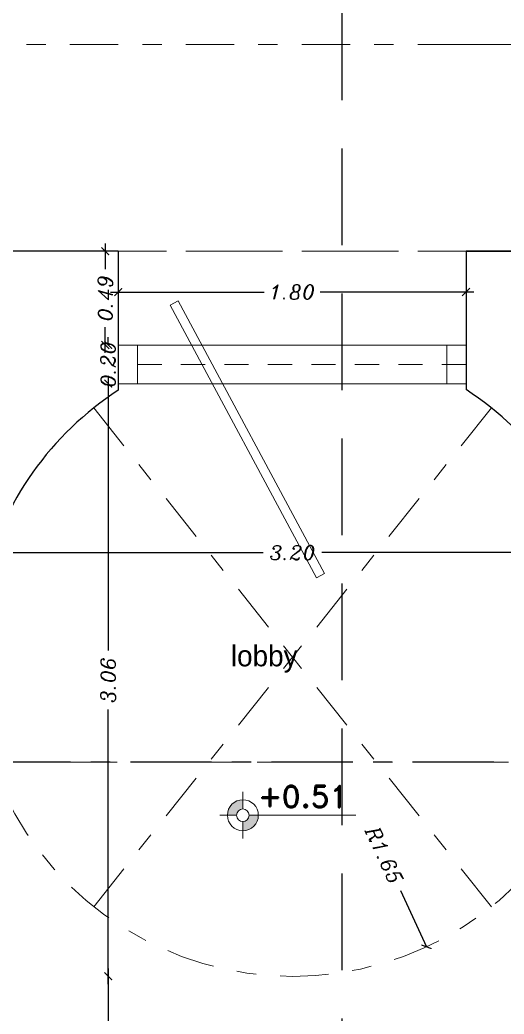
# Model space of a CAD drawing. Header units: metres. Extents: x 294 to 1101, y -498 to -355.
# Drawn here: x 503.82 to 506.32, y -381.91 to -376.77 of the extents above; entities that cross this region are included whole.
import ezdxf

# ---------------------------------------------------------------- set-up
doc = ezdxf.new("R2010")
doc.units = ezdxf.units.M
for name, pattern in [('ACAD_ISO10W100', [18, 12, -3, 0, -3]), ('DASHDOT2', [0.5, 0.25, -0.125, 0, -0.125]), ('DASHED', [0.75, 0.5, -0.25]), ('HIDDEN2', [0.1875, 0.125, -0.0625])]:
    doc.linetypes.add(name, pattern=pattern)
for name, color, linetype in [('001-axis', 1, 'Continuous'), ('dim', 156, 'Continuous'), ('text', 3, 'Continuous')]:
    doc.layers.add(name, color=color, linetype=linetype)
for name, color, linetype, lineweight in [('2', 2, 'Continuous', 13), ('axe', 12, 'DASHDOT2', 9), ('D', 2, 'Continuous', 13), ('dor', 30, 'Continuous', 13), ('roof', 16, 'DASHDOT2', 18), ('wall', 7, 'Continuous', 25)]:
    doc.layers.add(name, color=color, linetype=linetype, lineweight=lineweight)
doc.styles.add('alalala', font='bgothm.ttf', dxfattribs={"height": 0.2})
doc.styles.add('ITALICC', font='italicc')
doc.styles.add('ROMAND', font='romand.shx', dxfattribs={"height": 0.2})
doc.dimstyles.new('dim200', dxfattribs={"dimscale": 0.4, "dimtxt": 0.1885, "dimasz": 0.1, "dimexe": 0.15, "dimexo": 0.25, "dimgap": 0.07, "dimtad": 0, "dimzin": 0, "dimdsep": 46, "dimtxsty": 'ITALICC', "dimblk": 'ARCHTICK', "dimcen": 0.09, "dimdle": 0.1, "dimse1": 1, "dimse2": 1, "dimclrd": 211, "dimclrt": 3, "dimadec": 0, "dimazin": 0, "dimtfac": 1, "dimtix": 1, "dimtofl": 0, "dimtmove": 0, "dimatfit": 3, "dimldrblk": 'ARCHTICK', "dimfxl": 1, "dimtolj": 1, "dimtzin": 0, "dimlwd": 25, "dimarcsym": 0})

# ---------------------------------------------------------------- blocks, each defined once
blk = doc.blocks.new('A$C6C9229B2')
at = {"layer": 'dim'}
h = blk.add_hatch(color=256, dxfattribs=at)
h.paths.add_polyline_path([(0.294, 0.376), (0.294, 0.492, 0.414214), (0.098, 0.296), (0.214, 0.296, -0.414214)])
h.paths.add_polyline_path([(0.49, 0.296), (0.373, 0.296, -0.414214), (0.294, 0.217), (0.294, 0.1, 0.414214)])
at = {"layer": '2'}
for p, q in [((0.294, 0.592), (0.294, 0.376)), ((0, 0.296), (0.214, 0.296)), ((0.373, 0.296), (1.727, 0.296)), ((0.294, 0.217), (0.294, 0))]:
    blk.add_line(p, q, dxfattribs=at)
for radius in [0.196, 0.0796]:
    blk.add_circle((0.294, 0.296), radius, dxfattribs=at)
blk = doc.blocks.new('_ArchTick')
at = {"color": 0, "linetype": 'ByBlock', "const_width": 0.15}
blk.add_lwpolyline([(-0.5, -0.5), (0.5, 0.5)], dxfattribs=at)
blk = doc.blocks.new('*D145')
at = {"layer": 'DEFPOINTS', "color": 0, "transparency": 16777216}
for p in [(506.8292, -379.5279), (506.8292, -379.5279), (503.6276, -380.0692)]:
    blk.add_point(p, dxfattribs=at)
at = {"layer": 'wall', "color": 211, "linetype": 'Continuous', "lineweight": 25, "transparency": 16777216}
for p, q in [((503.5876, -379.5279), (505.0765, -379.5279)), ((506.8692, -379.5279), (505.3803, -379.5279))]:
    blk.add_line(p, q, dxfattribs=at)
at = {"layer": 'wall', "color": 211, "lineweight": 25, "transparency": 16777216, "xscale": 0.04000000000000001, "yscale": 0.04000000000000001, "zscale": 0.04000000000000001, "rotation": 180}
blk.add_blockref('_ArchTick', (503.6276, -379.5279), dxfattribs=at)
at = {"layer": 'wall', "color": 211, "lineweight": 25, "transparency": 16777216, "xscale": 0.04000000000000001, "yscale": 0.04000000000000001, "zscale": 0.04000000000000001}
blk.add_blockref('_ArchTick', (506.8292, -379.5279), dxfattribs=at)
at = {"layer": 'wall', "color": 3, "transparency": 16777216, "insert": (505.2284, -379.5279), "char_height": 0.0754, "attachment_point": 5, "style": 'ITALICC'}
blk.add_mtext('\\A1;3.20', dxfattribs=at)
blk = doc.blocks.new('fssfdf')
at = {"layer": 'dor'}
for p, q in [((504.9692, -283.835), (506.7692, -283.835)), ((504.9692, -284.035), (506.7692, -284.035))]:
    blk.add_line(p, q, dxfattribs=at)
at = {"layer": 'dor', "linetype": 'HIDDEN2'}
blk.add_line((504.9692, -283.935), (506.7692, -283.935), dxfattribs=at)
at = {"layer": 'dor'}
for points in [[(505.7015, -285.0162), (506.4592, -283.607), (506.501, -283.6295), (505.7433, -285.0387)], [(504.9692, -283.835), (505.0692, -283.835), (505.0692, -284.035), (504.9692, -284.035)], [(506.6692, -283.835), (506.7692, -283.835), (506.7692, -284.035), (506.6692, -284.035)]]:
    blk.add_lwpolyline(points, close=True, dxfattribs=at)
blk = doc.blocks.new('*D190')
at = {"layer": 'DEFPOINTS', "color": 0, "transparency": 16777216}
for p in [(505.2284, -380.0692), (505.9214, -381.5666)]:
    blk.add_point(p, dxfattribs=at)
at = {"layer": 'wall', "color": 211, "linetype": 'Continuous', "lineweight": 25, "transparency": 16777216}
blk.add_line((505.7864, -381.2749), (505.9214, -381.5666), dxfattribs=at)
at = {"layer": 'wall', "color": 211, "lineweight": 25, "transparency": 16777216, "xscale": 0.04000000000000001, "yscale": 0.04000000000000001, "zscale": 0.04000000000000001, "rotation": 294.8336187502999}
blk.add_blockref('_ArchTick', (505.9214, -381.5666), dxfattribs=at)
at = {"layer": 'wall', "color": 3, "transparency": 16777216, "insert": (505.7022, -381.0931), "char_height": 0.0754, "attachment_point": 5, "rotation": 294.8336, "style": 'ITALICC'}
blk.add_mtext('\\A1;R1.65', dxfattribs=at)
blk = doc.blocks.new('*D206')
at = {"layer": 'DEFPOINTS', "color": 0, "transparency": 16777216}
for p in [(504.2743, -381.7192), (505.2284, -381.7192), (505.2284, -386.9866)]:
    blk.add_point(p, dxfattribs=at)
at = {"layer": 'wall', "color": 211, "linetype": 'Continuous', "lineweight": 25, "transparency": 16777216}
for p, q in [((504.2743, -381.6792), (504.2743, -384.1992)), ((504.2743, -387.0266), (504.2743, -384.5066))]:
    blk.add_line(p, q, dxfattribs=at)
at = {"layer": 'wall', "color": 211, "lineweight": 25, "transparency": 16777216, "xscale": 0.04000000000000001, "yscale": 0.04000000000000001, "zscale": 0.04000000000000001}
for p, rotation in [((504.2743, -381.7192), 90), ((504.2743, -386.9866), 270)]:
    blk.add_blockref('_ArchTick', p, dxfattribs=dict(at, rotation=rotation))
at = {"layer": 'wall', "color": 3, "transparency": 16777216, "insert": (504.2743, -384.3529), "char_height": 0.0754, "attachment_point": 5, "rotation": 90, "style": 'ITALICC'}
blk.add_mtext('\\A1;5.27', dxfattribs=at)
blk = doc.blocks.new('*D207')
at = {"layer": 'DEFPOINTS', "color": 0, "transparency": 16777216}
for p in [(504.2743, -378.6542), (505.226, -378.6542), (505.2284, -381.7192)]:
    blk.add_point(p, dxfattribs=at)
at = {"layer": 'wall', "color": 211, "linetype": 'Continuous', "lineweight": 25, "transparency": 16777216}
for p, q in [((504.2743, -378.6142), (504.2743, -380.0349)), ((504.2743, -381.7592), (504.2743, -380.3386))]:
    blk.add_line(p, q, dxfattribs=at)
at = {"layer": 'wall', "color": 211, "lineweight": 25, "transparency": 16777216, "xscale": 0.04000000000000001, "yscale": 0.04000000000000001, "zscale": 0.04000000000000001}
for p, rotation in [((504.2743, -378.6542), 90), ((504.2743, -381.7192), 270)]:
    blk.add_blockref('_ArchTick', p, dxfattribs=dict(at, rotation=rotation))
at = {"layer": 'wall', "color": 3, "transparency": 16777216, "insert": (504.2743, -380.1867), "char_height": 0.0754, "attachment_point": 5, "rotation": 90, "style": 'ITALICC'}
blk.add_mtext('\\A1;3.06', dxfattribs=at)
blk = doc.blocks.new('*D208')
at = {"layer": 'DEFPOINTS', "color": 0, "transparency": 16777216}
for p in [(504.2743, -378.4542), (505.226, -378.4542), (505.226, -378.6542)]:
    blk.add_point(p, dxfattribs=at)
at = {"layer": 'wall', "color": 211, "linetype": 'Continuous', "lineweight": 25, "transparency": 16777216}
for p, q in [((504.2743, -378.4542), (504.2743, -378.4142)), ((504.2743, -378.6542), (504.2743, -378.6942))]:
    blk.add_line(p, q, dxfattribs=at)
at = {"layer": 'wall', "color": 211, "lineweight": 25, "transparency": 16777216, "xscale": 0.04000000000000001, "yscale": 0.04000000000000001, "zscale": 0.04000000000000001}
for p, rotation in [((504.2743, -378.4542), 270), ((504.2743, -378.6542), 90)]:
    blk.add_blockref('_ArchTick', p, dxfattribs=dict(at, rotation=rotation))
at = {"layer": 'wall', "color": 3, "transparency": 16777216, "insert": (504.2743, -378.5542), "char_height": 0.0754, "attachment_point": 5, "rotation": 90, "style": 'ITALICC'}
blk.add_mtext('\\A1;0.20', dxfattribs=at)
blk = doc.blocks.new('*D209')
at = {"layer": 'DEFPOINTS', "color": 0, "transparency": 16777216}
for p in [(504.1276, -377.9692), (504.2593, -377.9692), (505.226, -378.4542)]:
    blk.add_point(p, dxfattribs=at)
at = {"layer": 'wall', "color": 211, "linetype": 'Continuous', "lineweight": 25, "transparency": 16777216}
for p, q in [((504.2593, -377.9292), (504.2593, -378.0617)), ((504.2593, -378.4942), (504.2593, -378.3618))]:
    blk.add_line(p, q, dxfattribs=at)
at = {"layer": 'wall', "color": 211, "lineweight": 25, "transparency": 16777216, "xscale": 0.04000000000000001, "yscale": 0.04000000000000001, "zscale": 0.04000000000000001}
for p, rotation in [((504.2593, -377.9692), 90), ((504.2593, -378.4542), 270)]:
    blk.add_blockref('_ArchTick', p, dxfattribs=dict(at, rotation=rotation))
at = {"layer": 'wall', "color": 3, "transparency": 16777216, "insert": (504.2593, -378.2117), "char_height": 0.0754, "attachment_point": 5, "rotation": 90, "style": 'ITALICC'}
blk.add_mtext('\\A1;0.49', dxfattribs=at)
blk = doc.blocks.new('*D228')
at = {"layer": 'DEFPOINTS', "color": 0, "transparency": 16777216}
for p in [(506.126, -378.1802), (504.326, -378.2879), (506.126, -378.2879)]:
    blk.add_point(p, dxfattribs=at)
at = {"layer": 'wall', "color": 211, "linetype": 'Continuous', "lineweight": 25, "transparency": 16777216}
for p, q in [((504.286, -378.1802), (505.0813, -378.1802)), ((506.166, -378.1802), (505.3706, -378.1802))]:
    blk.add_line(p, q, dxfattribs=at)
at = {"layer": 'wall', "color": 211, "lineweight": 25, "transparency": 16777216, "xscale": 0.04000000000000001, "yscale": 0.04000000000000001, "zscale": 0.04000000000000001, "rotation": 180}
blk.add_blockref('_ArchTick', (504.326, -378.1802), dxfattribs=at)
at = {"layer": 'wall', "color": 211, "lineweight": 25, "transparency": 16777216, "xscale": 0.04000000000000001, "yscale": 0.04000000000000001, "zscale": 0.04000000000000001}
blk.add_blockref('_ArchTick', (506.126, -378.1802), dxfattribs=at)
at = {"layer": 'wall', "color": 3, "transparency": 16777216, "insert": (505.226, -378.1802), "char_height": 0.0754, "attachment_point": 5, "style": 'ITALICC'}
blk.add_mtext('\\A1;1.80', dxfattribs=at)
blk = doc.blocks.new('AX-LINE')
at = {"layer": '001-axis', "color": 251, "linetype": 'ACAD_ISO10W100', "ltscale": 0.035}
blk.add_line((15.8446, -6.2725), (-1.8009, -6.2725), dxfattribs=at)
blk = doc.blocks.new('fdssdfsfd')
at = {"color": 6}
blk.add_blockref('AX-LINE', (408.7305, -376.7583), dxfattribs=at)

msp = doc.modelspace()

# ---------------------------------------------------------------- linework, layer by layer
for p, q in [((504.326, -377.9692), (503.4469, -377.9692)), ((507.0099, -377.9692), (506.126, -377.9692))]:
    msp.add_line(p, q)
at = {"layer": 'axe'}
msp.add_line((517.5206, -380.611), (495.304, -380.611), dxfattribs=at)
at = {"layer": 'roof'}
for p, q in [((504.326, -376.8996), (503.2825, -376.8996)), ((506.126, -376.8996), (504.326, -376.8996)), ((506.126, -376.8996), (507.2796, -376.8996)), ((504.326, -377.9692), (506.126, -377.9692)), ((506.126, -377.9692), (504.326, -377.9692)), ((504.1992, -378.7796), (505.2284, -380.0692)), ((506.2576, -378.7796), (505.2284, -380.0692)), ((504.1992, -381.3589), (505.2284, -380.0692)), ((506.2576, -381.3589), (505.2284, -380.0692))]:
    msp.add_line(p, q, dxfattribs=at)
msp.add_arc((505.2284, -380.0692), 1.65, 205.2481, 334.7519, dxfattribs=at)
at = {"layer": 'text', "linetype": 'DASHED'}
msp.add_line((505.4856, -401.9381), (505.4856, -374.886), dxfattribs=at)
at = {"layer": 'wall'}
for p, q in [((504.326, -377.9692), (503.4469, -377.9692)), ((504.326, -377.9692), (504.326, -378.6879)), ((506.126, -377.9692), (507.0099, -377.9692)), ((506.126, -377.9692), (506.126, -378.6847))]:
    msp.add_line(p, q, dxfattribs=at)
for start, end in [(123.1566, 165.9703), (14.0297, 57.045)]:
    msp.add_arc((505.2284, -380.0692), 1.65, start, end, dxfattribs=at)

# ---------------------------------------------------------------- block references
msp.add_blockref('fdssdfsfd', (88.9945, 2.4198), dxfattribs=at)
at = {"layer": 'wall', "xscale": -1}
msp.add_blockref('fssfdf', (1011.0951, -94.6193), dxfattribs=at)
at = {"layer": 'wall', "xscale": 0.4082351196449411, "yscale": 0.4082351196449411, "zscale": 0.4082351196449411}
msp.add_blockref('A$C6C9229B2', (504.8511, -381.0069), dxfattribs=at)

# ---------------------------------------------------------------- texts
at = {"layer": 'D', "style": 'ROMAND'}
msp.add_text('+0.51', height=0.1131, dxfattribs=at).set_placement((505.0513, -380.8462))
at = {"layer": 'text', "style": 'alalala'}
msp.add_text('lobby', height=0.10797, dxfattribs=at).set_placement((504.909, -380.116))

# ---------------------------------------------------------------- dimensions: what is measured, and where the dimension line sits
at = {"layer": 'wall'}
for base, p1, p2, picture, middle in [((504.25927, -377.96921), (505.22595, -378.45425), (504.12755, -377.96921), '*D209', (504.25927, -378.21173)), ((504.2743, -378.4542), (505.226, -378.6542), (505.226, -378.4542), '*D208', (504.2743, -378.5542)), ((504.27429, -378.65425), (505.22839, -381.71921), (505.22595, -378.65425), '*D207', (504.27429, -380.18673)), ((504.2743, -381.7192), (505.2284, -386.9866), (505.2284, -381.7192), '*D206', (504.2743, -384.3529))]:
    dim = msp.add_linear_dim(base=base, p1=p1, p2=p2, angle=90, dimstyle='dim200', override={"dimtmove": 1}, dxfattribs=at)
    dim.commit()
    dim.dimension.update_dxf_attribs({"geometry": picture, "text_midpoint": middle})
dim = msp.add_linear_dim(base=(506.126, -378.1802), p1=(504.326, -378.2879), p2=(506.126, -378.2879), dimstyle='dim200', dxfattribs=at)
dim.commit()
dim.dimension.update_dxf_attribs({"geometry": '*D228', "text_midpoint": (505.226, -378.1802)})
dim = msp.add_linear_dim(base=(506.8292, -379.5279), p1=(503.6276, -380.0692), p2=(506.8292, -379.5279), dimstyle='dim200', override={"dimtmove": 1}, dxfattribs=at)
dim.commit()
dim.dimension.update_dxf_attribs({"geometry": '*D145', "text_midpoint": (505.2284, -379.5279)})
dim = msp.add_radius_dim(center=(505.2284, -380.0692), mpoint=(505.9214, -381.5666), dimstyle='dim200', dxfattribs=at)
dim.commit()
dim.dimension.update_dxf_attribs({"geometry": '*D190', "text_midpoint": (505.7022, -381.0931), "dimtype": 164})

doc.saveas('drawing.dxf')
